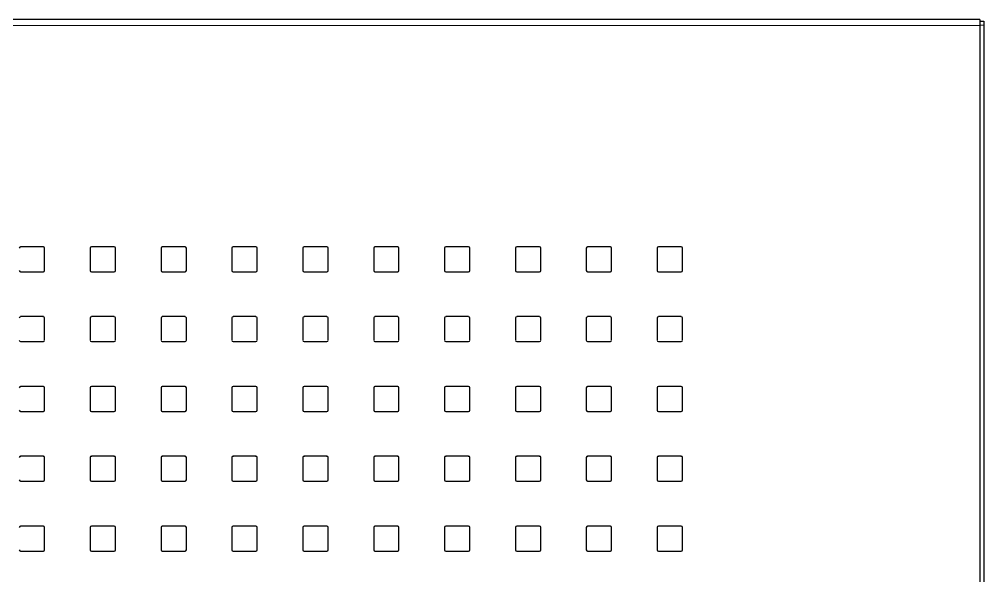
# Model space of a CAD drawing. Header units: millimetres. Extents: x -218071 to -203542, y 15363 to 51382.
# Drawn here: x -217759.61 to -217721.51, y 50976.42 to 50998.4 of the extents above; entities that cross this region are included whole.
import ezdxf

# ---------------------------------------------------------------- set-up
doc = ezdxf.new("R2010")
doc.units = ezdxf.units.MM
doc.header["$LTSCALE"] = 4
doc.layers.add('TPF-EQUIPEMENT', color=7, linetype='Continuous')

msp = doc.modelspace()

# ---------------------------------------------------------------- linework, layer by layer
at = {"layer": 'TPF-EQUIPEMENT', "color": 7, "linetype": 'Continuous', "lineweight": 25, "transparency": 33554671}
for p, q in [((-217796.556, 50998.395), (-217721.656, 50998.395)), ((-217721.656, 50998.392), (-217721.656, 50998.151)), ((-217721.656, 50998.324), (-217721.506, 50998.324)), ((-217721.656, 50998.159), (-217721.656, 50928.589)), ((-217721.506, 50998.324), (-217721.506, 50998.159)), ((-217721.506, 50998.159), (-217721.506, 50928.561)), ((-217758.656, 50989.41), (-217759.556, 50989.41)), ((-217758.606, 50988.474), (-217758.606, 50989.36)), ((-217756.806, 50989.36), (-217756.806, 50988.474)), ((-217755.856, 50989.41), (-217756.756, 50989.41)), ((-217755.806, 50988.474), (-217755.806, 50989.36)), ((-217754.006, 50989.36), (-217754.006, 50988.474)), ((-217753.056, 50989.41), (-217753.956, 50989.41)), ((-217753.006, 50988.474), (-217753.006, 50989.36)), ((-217751.206, 50989.36), (-217751.206, 50988.474)), ((-217750.256, 50989.41), (-217751.156, 50989.41)), ((-217750.206, 50988.474), (-217750.206, 50989.36)), ((-217748.406, 50989.36), (-217748.406, 50988.474)), ((-217747.456, 50989.41), (-217748.356, 50989.41)), ((-217747.406, 50988.474), (-217747.406, 50989.36)), ((-217745.606, 50989.36), (-217745.606, 50988.474)), ((-217744.656, 50989.41), (-217745.556, 50989.41)), ((-217744.606, 50988.474), (-217744.606, 50989.36)), ((-217742.806, 50989.36), (-217742.806, 50988.474)), ((-217741.856, 50989.41), (-217742.756, 50989.41)), ((-217741.806, 50988.474), (-217741.806, 50989.36)), ((-217740.006, 50989.36), (-217740.006, 50988.474)), ((-217739.056, 50989.41), (-217739.956, 50989.41)), ((-217739.006, 50988.474), (-217739.006, 50989.36)), ((-217737.206, 50989.36), (-217737.206, 50988.474)), ((-217736.256, 50989.41), (-217737.156, 50989.41)), ((-217736.206, 50988.474), (-217736.206, 50989.36)), ((-217734.406, 50989.36), (-217734.406, 50988.474)), ((-217733.456, 50989.41), (-217734.356, 50989.41)), ((-217733.406, 50988.474), (-217733.406, 50989.36)), ((-217759.556, 50988.425), (-217758.656, 50988.425)), ((-217756.756, 50988.425), (-217755.856, 50988.425)), ((-217753.956, 50988.425), (-217753.056, 50988.425)), ((-217751.156, 50988.425), (-217750.256, 50988.425)), ((-217748.356, 50988.425), (-217747.456, 50988.425)), ((-217745.556, 50988.425), (-217744.656, 50988.425)), ((-217742.756, 50988.425), (-217741.856, 50988.425)), ((-217739.956, 50988.425), (-217739.056, 50988.425)), ((-217737.156, 50988.425), (-217736.256, 50988.425)), ((-217734.356, 50988.425), (-217733.456, 50988.425)), ((-217758.656, 50986.652), (-217759.556, 50986.652)), ((-217758.606, 50985.717), (-217758.606, 50986.603)), ((-217756.806, 50986.603), (-217756.806, 50985.717)), ((-217755.856, 50986.652), (-217756.756, 50986.652)), ((-217755.806, 50985.717), (-217755.806, 50986.603)), ((-217754.006, 50986.603), (-217754.006, 50985.717)), ((-217753.056, 50986.652), (-217753.956, 50986.652)), ((-217753.006, 50985.717), (-217753.006, 50986.603)), ((-217751.206, 50986.603), (-217751.206, 50985.717)), ((-217750.256, 50986.652), (-217751.156, 50986.652)), ((-217750.206, 50985.717), (-217750.206, 50986.603)), ((-217748.406, 50986.603), (-217748.406, 50985.717)), ((-217747.456, 50986.652), (-217748.356, 50986.652)), ((-217747.406, 50985.717), (-217747.406, 50986.603)), ((-217745.606, 50986.603), (-217745.606, 50985.717)), ((-217744.656, 50986.652), (-217745.556, 50986.652)), ((-217744.606, 50985.717), (-217744.606, 50986.603)), ((-217742.806, 50986.603), (-217742.806, 50985.717)), ((-217741.856, 50986.652), (-217742.756, 50986.652)), ((-217741.806, 50985.717), (-217741.806, 50986.603)), ((-217740.006, 50986.603), (-217740.006, 50985.717)), ((-217739.056, 50986.652), (-217739.956, 50986.652)), ((-217739.006, 50985.717), (-217739.006, 50986.603)), ((-217737.206, 50986.603), (-217737.206, 50985.717)), ((-217736.256, 50986.652), (-217737.156, 50986.652)), ((-217736.206, 50985.717), (-217736.206, 50986.603)), ((-217734.406, 50986.603), (-217734.406, 50985.717)), ((-217733.456, 50986.652), (-217734.356, 50986.652)), ((-217733.406, 50985.717), (-217733.406, 50986.603)), ((-217759.556, 50985.667), (-217758.656, 50985.667)), ((-217756.756, 50985.667), (-217755.856, 50985.667)), ((-217753.956, 50985.667), (-217753.056, 50985.667)), ((-217751.156, 50985.667), (-217750.256, 50985.667)), ((-217748.356, 50985.667), (-217747.456, 50985.667)), ((-217745.556, 50985.667), (-217744.656, 50985.667)), ((-217742.756, 50985.667), (-217741.856, 50985.667)), ((-217739.956, 50985.667), (-217739.056, 50985.667)), ((-217737.156, 50985.667), (-217736.256, 50985.667)), ((-217734.356, 50985.667), (-217733.456, 50985.667)), ((-217758.656, 50983.895), (-217759.556, 50983.895)), ((-217758.606, 50982.959), (-217758.606, 50983.845)), ((-217756.806, 50983.845), (-217756.806, 50982.959)), ((-217755.856, 50983.895), (-217756.756, 50983.895)), ((-217755.806, 50982.959), (-217755.806, 50983.845)), ((-217754.006, 50983.845), (-217754.006, 50982.959)), ((-217753.056, 50983.895), (-217753.956, 50983.895)), ((-217753.006, 50982.959), (-217753.006, 50983.845)), ((-217751.206, 50983.845), (-217751.206, 50982.959)), ((-217750.256, 50983.895), (-217751.156, 50983.895)), ((-217750.206, 50982.959), (-217750.206, 50983.845)), ((-217748.406, 50983.845), (-217748.406, 50982.959)), ((-217747.456, 50983.895), (-217748.356, 50983.895)), ((-217747.406, 50982.959), (-217747.406, 50983.845)), ((-217745.606, 50983.845), (-217745.606, 50982.959)), ((-217744.656, 50983.895), (-217745.556, 50983.895)), ((-217744.606, 50982.959), (-217744.606, 50983.845)), ((-217742.806, 50983.845), (-217742.806, 50982.959)), ((-217741.856, 50983.895), (-217742.756, 50983.895)), ((-217741.806, 50982.959), (-217741.806, 50983.845)), ((-217740.006, 50983.845), (-217740.006, 50982.959)), ((-217739.056, 50983.895), (-217739.956, 50983.895)), ((-217739.006, 50982.959), (-217739.006, 50983.845)), ((-217737.206, 50983.845), (-217737.206, 50982.959)), ((-217736.256, 50983.895), (-217737.156, 50983.895)), ((-217736.206, 50982.959), (-217736.206, 50983.845)), ((-217734.406, 50983.845), (-217734.406, 50982.959)), ((-217733.456, 50983.895), (-217734.356, 50983.895)), ((-217733.406, 50982.959), (-217733.406, 50983.845)), ((-217759.556, 50982.91), (-217758.656, 50982.91)), ((-217756.756, 50982.91), (-217755.856, 50982.91)), ((-217753.956, 50982.91), (-217753.056, 50982.91)), ((-217751.156, 50982.91), (-217750.256, 50982.91)), ((-217748.356, 50982.91), (-217747.456, 50982.91)), ((-217745.556, 50982.91), (-217744.656, 50982.91)), ((-217742.756, 50982.91), (-217741.856, 50982.91)), ((-217739.956, 50982.91), (-217739.056, 50982.91)), ((-217737.156, 50982.91), (-217736.256, 50982.91)), ((-217734.356, 50982.91), (-217733.456, 50982.91)), ((-217758.656, 50981.137), (-217759.556, 50981.137)), ((-217758.606, 50980.202), (-217758.606, 50981.088)), ((-217756.806, 50981.088), (-217756.806, 50980.202)), ((-217755.856, 50981.137), (-217756.756, 50981.137)), ((-217755.806, 50980.202), (-217755.806, 50981.088)), ((-217754.006, 50981.088), (-217754.006, 50980.202)), ((-217753.056, 50981.137), (-217753.956, 50981.137)), ((-217753.006, 50980.202), (-217753.006, 50981.088)), ((-217751.206, 50981.088), (-217751.206, 50980.202)), ((-217750.256, 50981.137), (-217751.156, 50981.137)), ((-217750.206, 50980.202), (-217750.206, 50981.088)), ((-217748.406, 50981.088), (-217748.406, 50980.202)), ((-217747.456, 50981.137), (-217748.356, 50981.137)), ((-217747.406, 50980.202), (-217747.406, 50981.088)), ((-217745.606, 50981.088), (-217745.606, 50980.202)), ((-217744.656, 50981.137), (-217745.556, 50981.137)), ((-217744.606, 50980.202), (-217744.606, 50981.088)), ((-217742.806, 50981.088), (-217742.806, 50980.202)), ((-217741.856, 50981.137), (-217742.756, 50981.137)), ((-217741.806, 50980.202), (-217741.806, 50981.088)), ((-217740.006, 50981.088), (-217740.006, 50980.202)), ((-217739.056, 50981.137), (-217739.956, 50981.137)), ((-217739.006, 50980.202), (-217739.006, 50981.088)), ((-217737.206, 50981.088), (-217737.206, 50980.202)), ((-217736.256, 50981.137), (-217737.156, 50981.137)), ((-217736.206, 50980.202), (-217736.206, 50981.088)), ((-217734.406, 50981.088), (-217734.406, 50980.202)), ((-217733.456, 50981.137), (-217734.356, 50981.137)), ((-217733.406, 50980.202), (-217733.406, 50981.088)), ((-217759.556, 50980.152), (-217758.656, 50980.152)), ((-217756.756, 50980.152), (-217755.856, 50980.152)), ((-217753.956, 50980.152), (-217753.056, 50980.152)), ((-217751.156, 50980.152), (-217750.256, 50980.152)), ((-217748.356, 50980.152), (-217747.456, 50980.152)), ((-217745.556, 50980.152), (-217744.656, 50980.152)), ((-217742.756, 50980.152), (-217741.856, 50980.152)), ((-217739.956, 50980.152), (-217739.056, 50980.152)), ((-217737.156, 50980.152), (-217736.256, 50980.152)), ((-217734.356, 50980.152), (-217733.456, 50980.152)), ((-217758.656, 50978.38), (-217759.556, 50978.38)), ((-217758.606, 50977.444), (-217758.606, 50978.33)), ((-217756.806, 50978.33), (-217756.806, 50977.444)), ((-217755.856, 50978.38), (-217756.756, 50978.38)), ((-217755.806, 50977.444), (-217755.806, 50978.33)), ((-217754.006, 50978.33), (-217754.006, 50977.444)), ((-217753.056, 50978.38), (-217753.956, 50978.38)), ((-217753.006, 50977.444), (-217753.006, 50978.33)), ((-217751.206, 50978.33), (-217751.206, 50977.444)), ((-217750.256, 50978.38), (-217751.156, 50978.38)), ((-217750.206, 50977.444), (-217750.206, 50978.33)), ((-217748.406, 50978.33), (-217748.406, 50977.444)), ((-217747.456, 50978.38), (-217748.356, 50978.38)), ((-217747.406, 50977.444), (-217747.406, 50978.33)), ((-217745.606, 50978.33), (-217745.606, 50977.444)), ((-217744.656, 50978.38), (-217745.556, 50978.38)), ((-217744.606, 50977.444), (-217744.606, 50978.33)), ((-217742.806, 50978.33), (-217742.806, 50977.444)), ((-217741.856, 50978.38), (-217742.756, 50978.38)), ((-217741.806, 50977.444), (-217741.806, 50978.33)), ((-217740.006, 50978.33), (-217740.006, 50977.444)), ((-217739.056, 50978.38), (-217739.956, 50978.38)), ((-217739.006, 50977.444), (-217739.006, 50978.33)), ((-217737.206, 50978.33), (-217737.206, 50977.444)), ((-217736.256, 50978.38), (-217737.156, 50978.38)), ((-217736.206, 50977.444), (-217736.206, 50978.33)), ((-217734.406, 50978.33), (-217734.406, 50977.444)), ((-217733.456, 50978.38), (-217734.356, 50978.38)), ((-217733.406, 50977.444), (-217733.406, 50978.33)), ((-217759.556, 50977.395), (-217758.656, 50977.395)), ((-217756.756, 50977.395), (-217755.856, 50977.395)), ((-217753.956, 50977.395), (-217753.056, 50977.395)), ((-217751.156, 50977.395), (-217750.256, 50977.395)), ((-217748.356, 50977.395), (-217747.456, 50977.395)), ((-217745.556, 50977.395), (-217744.656, 50977.395)), ((-217742.756, 50977.395), (-217741.856, 50977.395)), ((-217739.956, 50977.395), (-217739.056, 50977.395)), ((-217737.156, 50977.395), (-217736.256, 50977.395)), ((-217734.356, 50977.395), (-217733.456, 50977.395))]:
    msp.add_line(p, q, dxfattribs=at)
at = {"layer": 'TPF-EQUIPEMENT', "color": 8, "linetype": 'Continuous', "lineweight": 18, "transparency": 33554671}
for p, q in [((-217796.556, 50998.147), (-217721.656, 50998.147)), ((-217721.506, 50998.159), (-217721.656, 50998.159)), ((-217759.556, 50989.392), (-217759.556, 50989.41)), ((-217758.656, 50989.392), (-217758.656, 50989.41)), ((-217756.756, 50989.392), (-217756.756, 50989.41)), ((-217755.856, 50989.392), (-217755.856, 50989.41)), ((-217753.956, 50989.392), (-217753.956, 50989.41)), ((-217753.056, 50989.392), (-217753.056, 50989.41)), ((-217751.156, 50989.392), (-217751.156, 50989.41)), ((-217750.256, 50989.392), (-217750.256, 50989.41)), ((-217748.356, 50989.392), (-217748.356, 50989.41)), ((-217747.456, 50989.392), (-217747.456, 50989.41)), ((-217745.556, 50989.392), (-217745.556, 50989.41)), ((-217744.656, 50989.392), (-217744.656, 50989.41)), ((-217742.756, 50989.392), (-217742.756, 50989.41)), ((-217741.856, 50989.392), (-217741.856, 50989.41)), ((-217739.956, 50989.392), (-217739.956, 50989.41)), ((-217739.056, 50989.392), (-217739.056, 50989.41)), ((-217737.156, 50989.392), (-217737.156, 50989.41)), ((-217736.256, 50989.392), (-217736.256, 50989.41)), ((-217734.356, 50989.392), (-217734.356, 50989.41)), ((-217733.456, 50989.392), (-217733.456, 50989.41)), ((-217759.556, 50986.635), (-217759.556, 50986.652)), ((-217758.656, 50986.635), (-217758.656, 50986.652)), ((-217756.756, 50986.635), (-217756.756, 50986.652)), ((-217755.856, 50986.635), (-217755.856, 50986.652)), ((-217753.956, 50986.635), (-217753.956, 50986.652)), ((-217753.056, 50986.635), (-217753.056, 50986.652)), ((-217751.156, 50986.635), (-217751.156, 50986.652)), ((-217750.256, 50986.635), (-217750.256, 50986.652)), ((-217748.356, 50986.635), (-217748.356, 50986.652)), ((-217747.456, 50986.635), (-217747.456, 50986.652)), ((-217745.556, 50986.635), (-217745.556, 50986.652)), ((-217744.656, 50986.635), (-217744.656, 50986.652)), ((-217742.756, 50986.635), (-217742.756, 50986.652)), ((-217741.856, 50986.635), (-217741.856, 50986.652)), ((-217739.956, 50986.635), (-217739.956, 50986.652)), ((-217739.056, 50986.635), (-217739.056, 50986.652)), ((-217737.156, 50986.635), (-217737.156, 50986.652)), ((-217736.256, 50986.635), (-217736.256, 50986.652)), ((-217734.356, 50986.635), (-217734.356, 50986.652)), ((-217733.456, 50986.635), (-217733.456, 50986.652)), ((-217759.556, 50983.877), (-217759.556, 50983.895)), ((-217758.656, 50983.877), (-217758.656, 50983.895)), ((-217756.756, 50983.877), (-217756.756, 50983.895)), ((-217755.856, 50983.877), (-217755.856, 50983.895)), ((-217753.956, 50983.877), (-217753.956, 50983.895)), ((-217753.056, 50983.877), (-217753.056, 50983.895)), ((-217751.156, 50983.877), (-217751.156, 50983.895)), ((-217750.256, 50983.877), (-217750.256, 50983.895)), ((-217748.356, 50983.877), (-217748.356, 50983.895)), ((-217747.456, 50983.877), (-217747.456, 50983.895)), ((-217745.556, 50983.877), (-217745.556, 50983.895)), ((-217744.656, 50983.877), (-217744.656, 50983.895)), ((-217742.756, 50983.877), (-217742.756, 50983.895)), ((-217741.856, 50983.877), (-217741.856, 50983.895)), ((-217739.956, 50983.877), (-217739.956, 50983.895)), ((-217739.056, 50983.877), (-217739.056, 50983.895)), ((-217737.156, 50983.877), (-217737.156, 50983.895)), ((-217736.256, 50983.877), (-217736.256, 50983.895)), ((-217734.356, 50983.877), (-217734.356, 50983.895)), ((-217733.456, 50983.877), (-217733.456, 50983.895)), ((-217759.556, 50981.12), (-217759.556, 50981.137)), ((-217758.656, 50981.12), (-217758.656, 50981.137)), ((-217756.756, 50981.12), (-217756.756, 50981.137)), ((-217755.856, 50981.12), (-217755.856, 50981.137)), ((-217753.956, 50981.12), (-217753.956, 50981.137)), ((-217753.056, 50981.12), (-217753.056, 50981.137)), ((-217751.156, 50981.12), (-217751.156, 50981.137)), ((-217750.256, 50981.12), (-217750.256, 50981.137)), ((-217748.356, 50981.12), (-217748.356, 50981.137)), ((-217747.456, 50981.12), (-217747.456, 50981.137)), ((-217745.556, 50981.12), (-217745.556, 50981.137)), ((-217744.656, 50981.12), (-217744.656, 50981.137)), ((-217742.756, 50981.12), (-217742.756, 50981.137)), ((-217741.856, 50981.12), (-217741.856, 50981.137)), ((-217739.956, 50981.12), (-217739.956, 50981.137)), ((-217739.056, 50981.12), (-217739.056, 50981.137)), ((-217737.156, 50981.12), (-217737.156, 50981.137)), ((-217736.256, 50981.12), (-217736.256, 50981.137)), ((-217734.356, 50981.12), (-217734.356, 50981.137)), ((-217733.456, 50981.12), (-217733.456, 50981.137)), ((-217759.556, 50978.362), (-217759.556, 50978.38)), ((-217758.656, 50978.362), (-217758.656, 50978.38)), ((-217756.756, 50978.362), (-217756.756, 50978.38)), ((-217755.856, 50978.362), (-217755.856, 50978.38)), ((-217753.956, 50978.362), (-217753.956, 50978.38)), ((-217753.056, 50978.362), (-217753.056, 50978.38)), ((-217751.156, 50978.362), (-217751.156, 50978.38)), ((-217750.256, 50978.362), (-217750.256, 50978.38)), ((-217748.356, 50978.362), (-217748.356, 50978.38)), ((-217747.456, 50978.362), (-217747.456, 50978.38)), ((-217745.556, 50978.362), (-217745.556, 50978.38)), ((-217744.656, 50978.362), (-217744.656, 50978.38)), ((-217742.756, 50978.362), (-217742.756, 50978.38)), ((-217741.856, 50978.362), (-217741.856, 50978.38)), ((-217739.956, 50978.362), (-217739.956, 50978.38)), ((-217739.056, 50978.362), (-217739.056, 50978.38)), ((-217737.156, 50978.362), (-217737.156, 50978.38)), ((-217736.256, 50978.362), (-217736.256, 50978.38)), ((-217734.356, 50978.362), (-217734.356, 50978.38)), ((-217733.456, 50978.362), (-217733.456, 50978.38))]:
    msp.add_line(p, q, dxfattribs=at)
at = {"layer": 'TPF-EQUIPEMENT', "color": 7, "linetype": 'Continuous', "lineweight": 25, "transparency": 33554671}
for centre, start, end in [((-217759.556, 50989.36), 89.5648, 179.5581), ((-217758.656, 50989.36), 0.4419, 90.4352), ((-217756.756, 50989.36), 89.5648, 179.5581), ((-217755.856, 50989.36), 0.4419, 90.4352), ((-217753.956, 50989.36), 89.5648, 179.5581), ((-217753.056, 50989.36), 0.4419, 90.4352), ((-217751.156, 50989.36), 89.5648, 179.5581), ((-217750.256, 50989.36), 0.4419, 90.4352), ((-217748.356, 50989.36), 89.5648, 179.5581), ((-217747.456, 50989.36), 0.4419, 90.4352), ((-217745.556, 50989.36), 89.5648, 179.5581), ((-217744.656, 50989.36), 0.4419, 90.4352), ((-217742.756, 50989.36), 89.5648, 179.5581), ((-217741.856, 50989.36), 0.4419, 90.4352), ((-217739.956, 50989.36), 89.5648, 179.5581), ((-217739.056, 50989.36), 0.4419, 90.4352), ((-217737.156, 50989.36), 89.5648, 179.5581), ((-217736.256, 50989.36), 0.4419, 90.4352), ((-217734.356, 50989.36), 89.5648, 179.5581), ((-217733.456, 50989.36), 0.4419, 90.4352), ((-217759.556, 50988.474), 180.4419, 270.4352), ((-217758.656, 50988.474), 269.5648, 359.5581), ((-217756.756, 50988.474), 180.4419, 270.4352), ((-217755.856, 50988.474), 269.5648, 359.5581), ((-217753.956, 50988.474), 180.4419, 270.4352), ((-217753.056, 50988.474), 269.5648, 359.5581), ((-217751.156, 50988.474), 180.4419, 270.4352), ((-217750.256, 50988.474), 269.5648, 359.5581), ((-217748.356, 50988.474), 180.4419, 270.4352), ((-217747.456, 50988.474), 269.5648, 359.5581), ((-217745.556, 50988.474), 180.4419, 270.4352), ((-217744.656, 50988.474), 269.5648, 359.5581), ((-217742.756, 50988.474), 180.4419, 270.4352), ((-217741.856, 50988.474), 269.5648, 359.5581), ((-217739.956, 50988.474), 180.4419, 270.4352), ((-217739.056, 50988.474), 269.5648, 359.5581), ((-217737.156, 50988.474), 180.4419, 270.4352), ((-217736.256, 50988.474), 269.5648, 359.5581), ((-217734.356, 50988.474), 180.4419, 270.4352), ((-217733.456, 50988.474), 269.5648, 359.5581), ((-217759.556, 50986.602), 89.5648, 179.5581), ((-217758.656, 50986.602), 0.4419, 90.4352), ((-217756.756, 50986.602), 89.5648, 179.5581), ((-217755.856, 50986.602), 0.4419, 90.4352), ((-217753.956, 50986.602), 89.5648, 179.5581), ((-217753.056, 50986.602), 0.4419, 90.4352), ((-217751.156, 50986.602), 89.5648, 179.5581), ((-217750.256, 50986.602), 0.4419, 90.4352), ((-217748.356, 50986.602), 89.5648, 179.5581), ((-217747.456, 50986.602), 0.4419, 90.4352), ((-217745.556, 50986.602), 89.5648, 179.5581), ((-217744.656, 50986.602), 0.4419, 90.4352), ((-217742.756, 50986.602), 89.5648, 179.5581), ((-217741.856, 50986.602), 0.4419, 90.4352), ((-217739.956, 50986.602), 89.5648, 179.5581), ((-217739.056, 50986.602), 0.4419, 90.4352), ((-217737.156, 50986.602), 89.5648, 179.5581), ((-217736.256, 50986.602), 0.4419, 90.4352), ((-217734.356, 50986.602), 89.5648, 179.5581), ((-217733.456, 50986.602), 0.4419, 90.4352), ((-217759.556, 50985.717), 180.4419, 270.4352), ((-217758.656, 50985.717), 269.5648, 359.5581), ((-217756.756, 50985.717), 180.4419, 270.4352), ((-217755.856, 50985.717), 269.5648, 359.5581), ((-217753.956, 50985.717), 180.4419, 270.4352), ((-217753.056, 50985.717), 269.5648, 359.5581), ((-217751.156, 50985.717), 180.4419, 270.4352), ((-217750.256, 50985.717), 269.5648, 359.5581), ((-217748.356, 50985.717), 180.4419, 270.4352), ((-217747.456, 50985.717), 269.5648, 359.5581), ((-217745.556, 50985.717), 180.4419, 270.4352), ((-217744.656, 50985.717), 269.5648, 359.5581), ((-217742.756, 50985.717), 180.4419, 270.4352), ((-217741.856, 50985.717), 269.5648, 359.5581), ((-217739.956, 50985.717), 180.4419, 270.4352), ((-217739.056, 50985.717), 269.5648, 359.5581), ((-217737.156, 50985.717), 180.4419, 270.4352), ((-217736.256, 50985.717), 269.5648, 359.5581), ((-217734.356, 50985.717), 180.4419, 270.4352), ((-217733.456, 50985.717), 269.5648, 359.5581), ((-217759.556, 50983.845), 89.5648, 179.5581), ((-217758.656, 50983.845), 0.4419, 90.4352), ((-217756.756, 50983.845), 89.5648, 179.5581), ((-217755.856, 50983.845), 0.4419, 90.4352), ((-217753.956, 50983.845), 89.5648, 179.5581), ((-217753.056, 50983.845), 0.4419, 90.4352), ((-217751.156, 50983.845), 89.5648, 179.5581), ((-217750.256, 50983.845), 0.4419, 90.4352), ((-217748.356, 50983.845), 89.5648, 179.5581), ((-217747.456, 50983.845), 0.4419, 90.4352), ((-217745.556, 50983.845), 89.5648, 179.5581), ((-217744.656, 50983.845), 0.4419, 90.4352), ((-217742.756, 50983.845), 89.5648, 179.5581), ((-217741.856, 50983.845), 0.4419, 90.4352), ((-217739.956, 50983.845), 89.5648, 179.5581), ((-217739.056, 50983.845), 0.4419, 90.4352), ((-217737.156, 50983.845), 89.5648, 179.5581), ((-217736.256, 50983.845), 0.4419, 90.4352), ((-217734.356, 50983.845), 89.5648, 179.5581), ((-217733.456, 50983.845), 0.4419, 90.4352), ((-217759.556, 50982.959), 180.4419, 270.4352), ((-217758.656, 50982.959), 269.5648, 359.5581), ((-217756.756, 50982.959), 180.4419, 270.4352), ((-217755.856, 50982.959), 269.5648, 359.5581), ((-217753.956, 50982.959), 180.4419, 270.4352), ((-217753.056, 50982.959), 269.5648, 359.5581), ((-217751.156, 50982.959), 180.4419, 270.4352), ((-217750.256, 50982.959), 269.5648, 359.5581), ((-217748.356, 50982.959), 180.4419, 270.4352), ((-217747.456, 50982.959), 269.5648, 359.5581), ((-217745.556, 50982.959), 180.4419, 270.4352), ((-217744.656, 50982.959), 269.5648, 359.5581), ((-217742.756, 50982.959), 180.4419, 270.4352), ((-217741.856, 50982.959), 269.5648, 359.5581), ((-217739.956, 50982.959), 180.4419, 270.4352), ((-217739.056, 50982.959), 269.5648, 359.5581), ((-217737.156, 50982.959), 180.4419, 270.4352), ((-217736.256, 50982.959), 269.5648, 359.5581), ((-217734.356, 50982.959), 180.4419, 270.4352), ((-217733.456, 50982.959), 269.5648, 359.5581), ((-217759.556, 50981.088), 89.5648, 179.5581), ((-217758.656, 50981.088), 0.4419, 90.4352), ((-217756.756, 50981.088), 89.5648, 179.5581), ((-217755.856, 50981.088), 0.4419, 90.4352), ((-217753.956, 50981.088), 89.5648, 179.5581), ((-217753.056, 50981.088), 0.4419, 90.4352), ((-217751.156, 50981.088), 89.5648, 179.5581), ((-217750.256, 50981.088), 0.4419, 90.4352), ((-217748.356, 50981.088), 89.5648, 179.5581), ((-217747.456, 50981.088), 0.4419, 90.4352), ((-217745.556, 50981.088), 89.5648, 179.5581), ((-217744.656, 50981.088), 0.4419, 90.4352), ((-217742.756, 50981.088), 89.5648, 179.5581), ((-217741.856, 50981.088), 0.4419, 90.4352), ((-217739.956, 50981.088), 89.5648, 179.5581), ((-217739.056, 50981.088), 0.4419, 90.4352), ((-217737.156, 50981.088), 89.5648, 179.5581), ((-217736.256, 50981.088), 0.4419, 90.4352), ((-217734.356, 50981.088), 89.5648, 179.5581), ((-217733.456, 50981.088), 0.4419, 90.4352), ((-217759.556, 50980.202), 180.4419, 270.4352), ((-217758.656, 50980.202), 269.5648, 359.5581), ((-217756.756, 50980.202), 180.4419, 270.4352), ((-217755.856, 50980.202), 269.5648, 359.5581), ((-217753.956, 50980.202), 180.4419, 270.4352), ((-217753.056, 50980.202), 269.5648, 359.5581), ((-217751.156, 50980.202), 180.4419, 270.4352), ((-217750.256, 50980.202), 269.5648, 359.5581), ((-217748.356, 50980.202), 180.4419, 270.4352), ((-217747.456, 50980.202), 269.5648, 359.5581), ((-217745.556, 50980.202), 180.4419, 270.4352), ((-217744.656, 50980.202), 269.5648, 359.5581), ((-217742.756, 50980.202), 180.4419, 270.4352), ((-217741.856, 50980.202), 269.5648, 359.5581), ((-217739.956, 50980.202), 180.4419, 270.4352), ((-217739.056, 50980.202), 269.5648, 359.5581), ((-217737.156, 50980.202), 180.4419, 270.4352), ((-217736.256, 50980.202), 269.5648, 359.5581), ((-217734.356, 50980.202), 180.4419, 270.4352), ((-217733.456, 50980.202), 269.5648, 359.5581), ((-217759.556, 50978.33), 89.5648, 179.5581), ((-217758.656, 50978.33), 0.4419, 90.4352), ((-217756.756, 50978.33), 89.5648, 179.5581), ((-217755.856, 50978.33), 0.4419, 90.4352), ((-217753.956, 50978.33), 89.5648, 179.5581), ((-217753.056, 50978.33), 0.4419, 90.4352), ((-217751.156, 50978.33), 89.5648, 179.5581), ((-217750.256, 50978.33), 0.4419, 90.4352), ((-217748.356, 50978.33), 89.5648, 179.5581), ((-217747.456, 50978.33), 0.4419, 90.4352), ((-217745.556, 50978.33), 89.5648, 179.5581), ((-217744.656, 50978.33), 0.4419, 90.4352), ((-217742.756, 50978.33), 89.5648, 179.5581), ((-217741.856, 50978.33), 0.4419, 90.4352), ((-217739.956, 50978.33), 89.5648, 179.5581), ((-217739.056, 50978.33), 0.4419, 90.4352), ((-217737.156, 50978.33), 89.5648, 179.5581), ((-217736.256, 50978.33), 0.4419, 90.4352), ((-217734.356, 50978.33), 89.5648, 179.5581), ((-217733.456, 50978.33), 0.4419, 90.4352), ((-217759.556, 50977.445), 180.4419, 270.4352), ((-217758.656, 50977.445), 269.5648, 359.5581), ((-217756.756, 50977.445), 180.4419, 270.4352), ((-217755.856, 50977.445), 269.5648, 359.5581), ((-217753.956, 50977.445), 180.4419, 270.4352), ((-217753.056, 50977.445), 269.5648, 359.5581), ((-217751.156, 50977.445), 180.4419, 270.4352), ((-217750.256, 50977.445), 269.5648, 359.5581), ((-217748.356, 50977.445), 180.4419, 270.4352), ((-217747.456, 50977.445), 269.5648, 359.5581), ((-217745.556, 50977.445), 180.4419, 270.4352), ((-217744.656, 50977.445), 269.5648, 359.5581), ((-217742.756, 50977.445), 180.4419, 270.4352), ((-217741.856, 50977.445), 269.5648, 359.5581), ((-217739.956, 50977.445), 180.4419, 270.4352), ((-217739.056, 50977.445), 269.5648, 359.5581), ((-217737.156, 50977.445), 180.4419, 270.4352), ((-217736.256, 50977.445), 269.5648, 359.5581), ((-217734.356, 50977.445), 180.4419, 270.4352), ((-217733.456, 50977.445), 269.5648, 359.5581)]:
    msp.add_arc(centre, 0.0496, start, end, dxfattribs=at)

doc.saveas('drawing.dxf')
